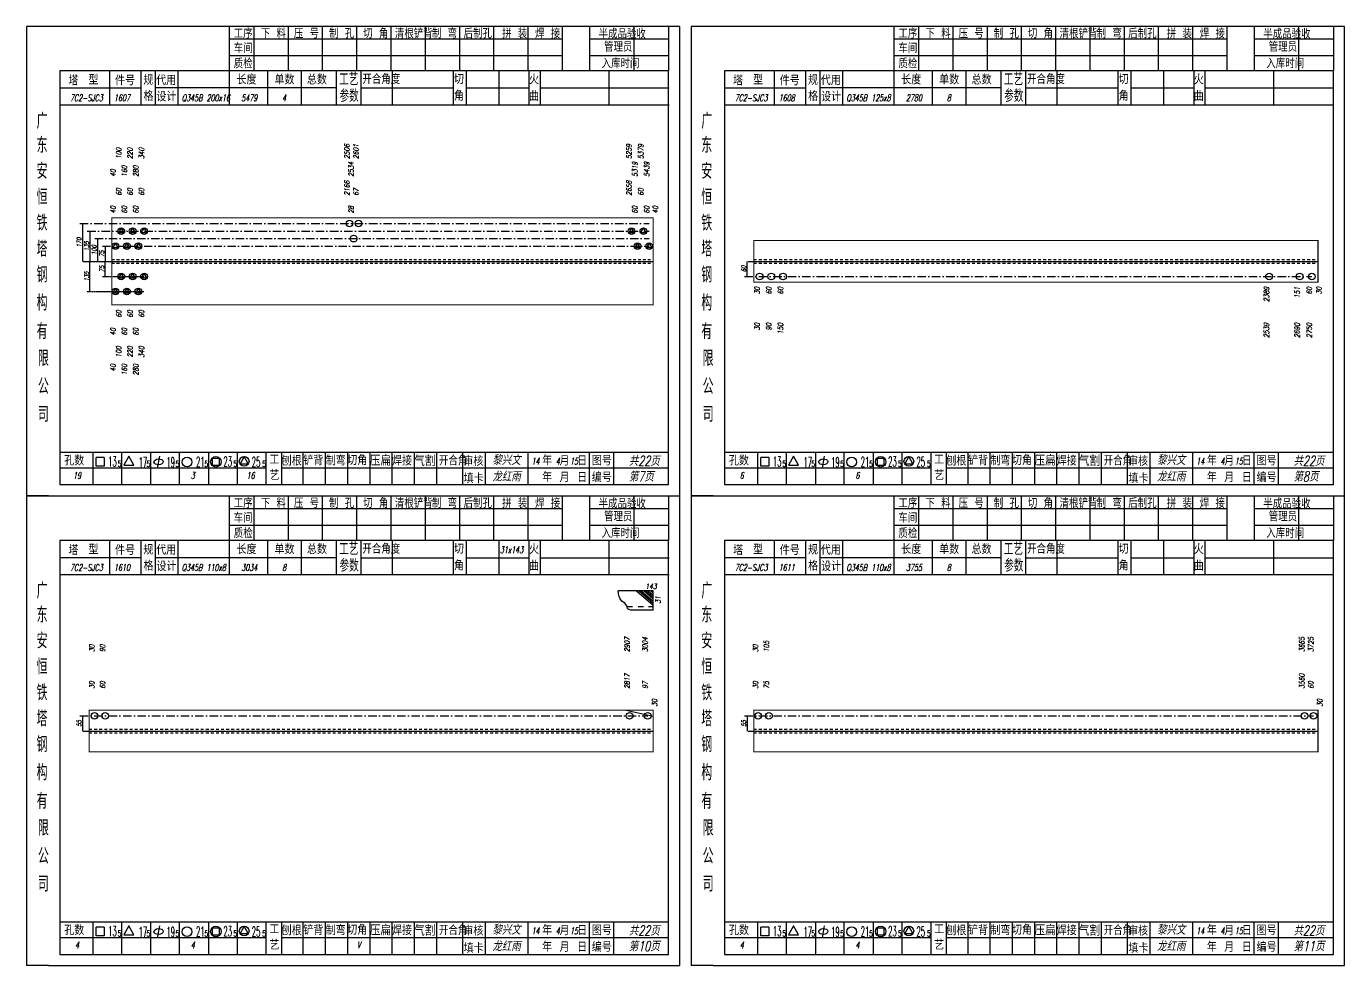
# Model space of a CAD drawing. Header units: millimetres. Extents: x -1378 to 644, y -1773 to 1979.
# Drawn here: x 51 to 644, y 1135 to 1557 of the extents above; entities that cross this region are included whole.
import ezdxf
from ezdxf.enums import TextEntityAlignment as Align

# ---------------------------------------------------------------- set-up
doc = ezdxf.new("R2010")
doc.units = ezdxf.units.MM
doc.linetypes.add('LPY8', pattern=[0.009, 0.005, -0.004])
doc.linetypes.add('LPY9', pattern=[0.025, 0.015, -0.005, 0, -0.005])
for name, color, linetype in [('1', 7, 'Continuous'), ('2', 7, 'Continuous'), ('21', 7, 'Continuous')]:
    doc.layers.add(name, color=color, linetype=linetype)
doc.styles.add('hz', font='txt.shx', dxfattribs={"width": 0.7, "oblique": 12, "bigfont": 'hztxt.shx'})

# ---------------------------------------------------------------- blocks, each defined once
blk = doc.blocks.new('xytfsc')
at = {"color": 243}
for p, q in [((-0.0818, 0.17567), (-0.0818, -0.0355)), ((0.212, 0.17567), (-0.0818, 0.17567)), ((0.00934, 0.17567), (0.00934, 0.15571)), ((0.02044, 0.17567), (0.02044, 0.15571)), ((0.03584, 0.17567), (0.03584, 0.15571)), ((0.05124, 0.17567), (0.05124, 0.15571)), ((0.06664, 0.17567), (0.06664, 0.15571)), ((0.08204, 0.17567), (0.08204, 0.15571)), ((0.09744, 0.17567), (0.09744, 0.15571)), ((0.11284, 0.17567), (0.11284, 0.15571)), ((0.12824, 0.17567), (0.12824, 0.15571)), ((0.14364, 0.17567), (0.14364, 0.15571)), ((0.15904, 0.17567), (0.15904, 0.15571)), ((0.15904, 0.17567), (0.15904, 0.15571)), ((0.17139, 0.17567), (0.17139, 0.1557)), ((0.19125, 0.17567), (0.19125, 0.1557)), ((0.20692, 0.17567), (0.20692, 0.1557)), ((0.212, 0.1457), (0.212, 0.17567)), ((0.15904, 0.16991), (0.00934, 0.16991)), ((0.20692, 0.16991), (0.17139, 0.16991)), ((0.15904, 0.16238), (0.00934, 0.16238)), ((0.20692, 0.16238), (0.17139, 0.16238)), ((-0.0667, 0.1557), (-0.0667, -0.03042)), ((0.20692, 0.1557), (-0.0667, 0.1557)), ((-0.04446, 0.15571), (-0.04446, 0.14021)), ((-0.01376, 0.15577), (-0.01376, 0.14027)), ((0.00934, 0.15571), (0.00934, 0.14021)), ((0.02657, 0.1558), (0.02657, 0.1403)), ((0.0417, 0.1558), (0.0417, 0.1403)), ((0.05749, 0.1557), (0.05749, 0.1402)), ((0.06861, 0.1557), (0.06861, 0.1402)), ((0.08265, 0.1557), (0.08265, 0.1402)), ((0.1101, 0.1557), (0.1101, 0.1402)), ((0.11589, 0.1557), (0.11589, 0.1402)), ((0.13059, 0.1557), (0.13059, 0.1402)), ((0.14414, 0.1557), (0.14414, 0.1402)), ((0.14915, 0.1557), (0.14915, 0.1402)), ((0.18007, 0.1557), (0.18007, 0.1402)), ((0.20692, -0.03042), (0.20692, 0.1557)), ((-0.03023, 0.14789), (-0.0667, 0.14789)), ((0.05749, 0.14795), (-0.02369, 0.14795)), ((0.06861, 0.14795), (0.1101, 0.14795)), ((0.11589, 0.14795), (0.14414, 0.14795)), ((0.14915, 0.14795), (0.2071, 0.14795)), ((0.212, -0.0355), (0.212, 0.1457)), ((0.2071, 0.1402), (-0.0667, 0.1402)), ((-0.0667, -0.0158), (0.20692, -0.0158)), ((-0.05193, -0.0158), (-0.05193, -0.03042)), ((-0.03893, -0.03042), (-0.03893, -0.0158)), ((-0.03572, -0.0176), (-0.03801, -0.0217)), ((-0.03347, -0.02167), (-0.03572, -0.0176)), ((-0.02593, -0.0158), (-0.02593, -0.03042)), ((-0.02201, -0.0176), (-0.02294, -0.02301)), ((-0.01293, -0.03042), (-0.01293, -0.0158)), ((0.00007, -0.0158), (0.00007, -0.03042)), ((0.01307, -0.03028), (0.01307, -0.0158)), ((0.01611, -0.01776), (0.01429, -0.02104)), ((0.01792, -0.02102), (0.01611, -0.01776)), ((0.04269, -0.03037), (0.04269, -0.0157)), ((0.05269, -0.03037), (0.05269, -0.0157)), ((0.06269, -0.03037), (0.06269, -0.0157)), ((0.07269, -0.03037), (0.07269, -0.0157)), ((0.08269, -0.03037), (0.08269, -0.0157)), ((0.09269, -0.03037), (0.09269, -0.0157)), ((0.10269, -0.03037), (0.10269, -0.0157)), ((0.1144, -0.03054), (0.1144, -0.01587)), ((0.12461, -0.03053), (0.12461, -0.01587)), ((0.14378, -0.03042), (0.14378, -0.01576)), ((0.17132, -0.03045), (0.17132, -0.01578)), ((0.18234, -0.03043), (0.18234, -0.01576)), ((0.02607, -0.02298), (-0.0667, -0.02298)), ((-0.05048, -0.02216), (-0.05048, -0.01823)), ((-0.04687, -0.01823), (-0.05048, -0.01823)), ((-0.04687, -0.02216), (-0.05048, -0.02216)), ((-0.04687, -0.01823), (-0.04687, -0.02216)), ((-0.038, -0.02172), (-0.03348, -0.02172)), ((0.00483, -0.01861), (0.00194, -0.01861)), ((0.00194, -0.02176), (0.00194, -0.01861)), ((0.00483, -0.02176), (0.00194, -0.02176)), ((0.00483, -0.01861), (0.00483, -0.02176)), ((0.01431, -0.02109), (0.01795, -0.02108)), ((0.03294, -0.02282), (0.20692, -0.02282)), ((-0.0718, -0.0355), (-0.0818, -0.0355)), ((-0.0718, -0.0355), (0.212, -0.0355)), ((-0.0667, -0.03042), (0.20692, -0.03042))]:
    blk.add_line(p, q, dxfattribs=at)
at = {"color": 25}
for p, q in [((-0.03023, 0.14014), (-0.03023, 0.15564)), ((-0.0237, 0.14025), (-0.0237, 0.15575)), ((0.02607, -0.03028), (0.02607, -0.01568)), ((0.03298, -0.03049), (0.03298, -0.01589))]:
    blk.add_line(p, q, dxfattribs=at)
at = {"color": 243}
for centre, radius in [((0.00341, -0.02014), 0.00237), ((0.0161, -0.01993), 0.00218), ((-0.00958, -0.02025), 0.00218)]:
    blk.add_circle(centre, radius, dxfattribs=at)
blk.add_ellipse((-0.02237, -0.02016), major_axis=(-0.00206, -0.00014), ratio=0.631198, dxfattribs=at)
at = {"color": 243, "style": 'hz'}
for s, height, width, p in [('工序', 0.0045, 0.7, (0.01141, 0.17026)), ('下 料', 0.0045, 0.7, (0.0236, 0.17026)), ('压 号', 0.0045, 0.7, (0.03845, 0.17026)), ('制 孔', 0.0045, 0.7, (0.05426, 0.17026)), ('切 角', 0.0045, 0.7, (0.0696, 0.17026)), ('清根铲背 ', 0.0045, 0.7, (0.08385, 0.17026)), (' 制 弯', 0.0045, 0.7, (0.09772, 0.17026)), (' 后制孔', 0.0045, 0.7, (0.11191, 0.17026)), ('拼 装', 0.0045, 0.7, (0.13207, 0.17026)), (' 焊 接', 0.0045, 0.7, (0.14407, 0.17026)), ('半成品验收', 0.0045, 0.7, (0.17541, 0.17009)), ('车间', 0.0045, 0.7, (0.01141, 0.16365)), ('管理员', 0.0045, 0.7, (0.17787, 0.16428)), ('质检', 0.0045, 0.7, (0.01141, 0.15676)), ('入库时间', 0.0045, 0.7, (0.17677, 0.15681)), ('工艺', 0.0056, 0.7, (0.0588, 0.14906)), ('开合角度', 0.0045, 0.7, (0.06923, 0.14974)), ('参数', 0.0056, 0.7, (0.05897, 0.14164)), ('广', 0.007, 0.7, (-0.0772, 0.1296)), ('东', 0.007, 0.7, (-0.0772, 0.11874)), ('安', 0.007, 0.7, (-0.0772, 0.10709)), ('恒', 0.007, 0.7, (-0.0772, 0.09543)), ('铁', 0.007, 0.7, (-0.0772, 0.08376)), ('塔', 0.007, 0.7, (-0.0772, 0.07209)), ('钢', 0.007, 0.7, (-0.0772, 0.06049)), ('构', 0.007, 0.7, (-0.0772, 0.04788)), ('有', 0.007, 0.7, (-0.0772, 0.035)), ('限', 0.007, 0.7, (-0.07659, 0.02293)), ('公', 0.007, 0.7, (-0.07659, 0.01032)), ('司', 0.007, 0.7, (-0.07659, -0.00223)), ('13', 0.0045, 0.5, (-0.04503, -0.02227)), ('开合角', 0.0045, 0.7, (0.10368, -0.02179)), ('5', 0.00269, 0.6, (-0.04077, -0.02242)), ('17', 0.0045, 0.5, (-0.0313, -0.02254)), ('5', 0.00269, 0.6, (-0.02777, -0.02242)), ('19', 0.0045, 0.5, (-0.01885, -0.0226)), ('5', 0.00269, 0.6, (-0.01477, -0.02242)), ('21', 0.0045, 0.5, (-0.00553, -0.02238)), ('5', 0.00269, 0.6, (-0.00177, -0.02242)), ('23', 0.0045, 0.5, (0.00679, -0.02228)), ('5', 0.00269, 0.6, (0.01123, -0.02242)), ('25', 0.0045, 0.5, (0.01952, -0.02242)), ('5', 0.00269, 0.6, (0.02423, -0.02242))]:
    blk.add_text(s, height=height, dxfattribs=dict(at, width=width)).set_placement(p)
for s, height, p in [('塔', 0.0045, (-0.06291, 0.14913)), ('型', 0.0045, (-0.0539, 0.14943)), ('单数', 0.0045, (0.02972, 0.14955)), ('总数', 0.0045, (0.04431, 0.14954)), ('孔数', 0.0045, (-0.06478, -0.02179)), ('压扁', 0.0048, (0.07253, -0.02192)), ('气割', 0.0048, (0.09248, -0.0221)), ('图号', 0.0045, (0.1724, -0.0218)), ('编号', 0.0045, (0.1724, -0.0293))]:
    blk.add_text(s, height=height, dxfattribs=at).set_placement(p)
at = {"color": 25, "style": 'hz'}
for s, p in [('件号', (-0.04194, 0.14917)), ('规', (-0.02923, 0.14934)), ('代用', (-0.02348, 0.14927)), ('长度', (0.01268, 0.14955)), ('切', (0.11039, 0.14973)), ('火', (0.14418, 0.14957)), ('格', (-0.02915, 0.14213)), ('设计', (-0.02335, 0.14189)), ('角', (0.11039, 0.14223)), ('曲', (0.14418, 0.14207)), ('工', (0.02741, -0.02128)), ('刨根', (0.03296, -0.02187)), ('铲背', (0.04269, -0.02169)), ('制弯', (0.05274, -0.02179)), ('切角', (0.06243, -0.02161)), ('焊接', (0.08256, -0.02181)), ('审核', (0.11462, -0.022)), ('年', (0.15005, -0.0217)), ('月', (0.15785, -0.02184)), ('日', (0.16576, -0.02182)), ('艺', (0.02749, -0.02838)), ('填卡', (0.1148, -0.02977)), ('年', (0.15005, -0.02918)), ('月', (0.15785, -0.02932)), ('日', (0.16576, -0.0293))]:
    blk.add_text(s, height=0.0045, dxfattribs=at).set_placement(p)
blk = doc.blocks.new('li8')
at = {"layer": '21', "color": 7, "linetype": 'LPY8'}
blk.add_line((0, 0), (1, 0), dxfattribs=at)
blk = doc.blocks.new('do')
at = {"color": 211}
for p, q in [((-0.72, -0.41), (0, 0.83)), ((0, 0.83), (0.72, -0.41)), ((-0.72, -0.41), (0.72, -0.41))]:
    blk.add_line(p, q, dxfattribs=at)
blk.add_circle((0, 0), 1, dxfattribs=at)
blk = doc.blocks.new('co')
at = {"color": 211}
blk.add_circle((0, 0), 1, dxfattribs=at)
blk = doc.blocks.new('li9')
at = {"layer": '21', "color": 210, "linetype": 'LPY9'}
blk.add_line((0, 0), (1, 0), dxfattribs=at)
blk = doc.blocks.new('ysw')
at = {"color": 243}
for p, q in [((0.00001, 0.0097), (-0.01749, 0.0097)), ((0.00001, -0.00001), (0.00001, 0.0097)), ((-0.01041, 0.00164), (-0.01311, 0.00164)), ((0, 0), (-0.01126, 0)), ((-0.00489, 0.00164), (-0.00759, 0.00164)), ((0, 0.00165), (-0.00235, 0.00165))]:
    blk.add_line(p, q, dxfattribs=at)
at = {"color": 1}
for p, q in [((-0.00832, 0.0097), (-0.00001, 0.00249)), ((-0.00709, 0.00969), (0.00001, 0.00348)), ((-0.00598, 0.00969), (0.00001, 0.0045)), ((-0.00475, 0.00969), (0.00001, 0.00554)), ((-0.00365, 0.00969), (0.00001, 0.00653)), ((-0.00246, 0.00969), (0.00001, 0.00757)), ((-0.00127, 0.00969), (0.00001, 0.00859))]:
    blk.add_line(p, q, dxfattribs=at)
at = {"color": 243}
blk.add_open_spline([(-0.01126, 0), (-0.01192, 0.00022), (-0.01303, 0.0006), (-0.01315, 0.00304), (-0.01677, 0.00465), (-0.01723, 0.00777), (-0.01749, 0.0097)], degree=3, knots=[0, 0, 0, 0, 0.0026033, 0.00435104, 0.0090985, 0.01666132, 0.01666132, 0.01666132, 0.01666132], dxfattribs=at)

msp = doc.modelspace()

# ---------------------------------------------------------------- linework, layer by layer
at = {"layer": '2', "color": 7}
for p, q in [((76.6653, 1468.3526), (76.6653, 1451.3526)), ((80.0653, 1464.9526), (80.0653, 1451.3526)), ((83.4653, 1461.5526), (83.4653, 1451.3526)), ((86.8653, 1458.1526), (86.8653, 1451.3526)), ((77.0653, 1451.3526), (149.8653, 1451.3526)), ((77.0653, 1451.3526), (149.8653, 1451.3526)), ((80.0653, 1437.7526), (80.0653, 1451.3526)), ((86.8653, 1444.5526), (86.8653, 1451.3526)), ((89.8653, 1451.3526), (333.2653, 1451.3526)), ((375.4653, 1444.5526), (375.4653, 1451.3526)), ((375.8653, 1451.3526), (438.4653, 1451.3526)), ((378.4653, 1451.3526), (632.0653, 1451.3526)), ((76.6653, 1246.9526), (76.6653, 1240.1526)), ((321.0453, 1249.5526), (333.2653, 1246.9036)), ((375.4653, 1246.9526), (375.4653, 1240.1526)), ((77.0653, 1240.1526), (139.6653, 1240.1526)), ((79.6653, 1240.1526), (333.2653, 1240.1526)), ((375.8653, 1240.1526), (438.4653, 1240.1526)), ((378.4653, 1240.1526), (632.0653, 1240.1526))]:
    msp.add_line(p, q, dxfattribs=at)
at = {"layer": '2', "color": 7, "const_width": 0.5}
for points in [[(89.8653, 1470.9526), (333.2653, 1470.9526), (333.2653, 1431.7526), (89.8653, 1431.7526)], [(378.4653, 1460.7526), (632.0653, 1460.7526), (632.0653, 1441.9526), (378.4653, 1441.9526)], [(79.6653, 1249.5526), (333.2653, 1249.5526), (333.2653, 1230.7526), (79.6653, 1230.7526)], [(378.4653, 1249.5526), (632.0653, 1249.5526), (632.0653, 1230.7526), (378.4653, 1230.7526)]]:
    msp.add_lwpolyline(points, close=True, dxfattribs=at)

# ---------------------------------------------------------------- block references
at = {"layer": '1', "color": 7}
for name, p, xscale, yscale, zscale in [('xytfsc', (133.2653, 1381.3526), 1000, 1000, 1000), ('xytfsc', (432.0653, 1381.3526), 1000, 1000, 1000), ('co', (196.7391, 1468.3526), 1.5, 1.5, 1.5), ('co', (200.7906, 1468.3526), 1.5, 1.5, 1.5), ('li9', (75.4653, 1468.3526), 256.023033400256, 256.023033400256, 256.023033400256), ('li9', (78.8653, 1464.9526), 252.623033400256, 252.623033400256, 252.623033400256), ('do', (94.13, 1464.9526), 1.5, 1.5, 1.5), ('do', (99.2476, 1464.9526), 1.5, 1.5, 1.5), ('do', (104.3653, 1464.9526), 1.5, 1.5, 1.5), ('do', (323.4919, 1464.9526), 1.5, 1.5, 1.5), ('do', (328.8228, 1464.9526), 1.5, 1.5, 1.5), ('li9', (82.2653, 1461.5526), 249.223033400256, 249.223033400256, 249.223033400256), ('li9', (85.6653, 1458.1526), 245.823033400256, 245.823033400256, 245.823033400256), ('do', (91.5712, 1458.1526), 1.5, 1.5, 1.5), ('do', (96.6888, 1458.1526), 1.5, 1.5, 1.5), ('do', (101.8065, 1458.1526), 1.5, 1.5, 1.5), ('co', (198.5891, 1461.5526), 1.5, 1.5, 1.5), ('do', (326.1574, 1458.1526), 1.5, 1.5, 1.5), ('do', (331.4883, 1458.1526), 1.5, 1.5, 1.5), ('do', (94.13, 1444.5526), 1.5, 1.5, 1.5), ('do', (99.2476, 1444.5526), 1.5, 1.5, 1.5), ('do', (104.3653, 1444.5526), 1.5, 1.5, 1.5), ('co', (381.0925, 1444.5526), 1.5, 1.5, 1.5), ('co', (386.3469, 1444.5526), 1.5, 1.5, 1.5), ('co', (391.6014, 1444.5526), 1.5, 1.5, 1.5), ('co', (610.0805, 1444.5526), 1.5, 1.5, 1.5), ('co', (623.8552, 1444.5526), 1.5, 1.5, 1.5), ('co', (629.3286, 1444.5526), 1.5, 1.5, 1.5), ('li9', (85.6653, 1444.5526), 18.700047453915, 18.700047453915, 18.700047453915), ('li9', (374.2653, 1444.5526), 255.063309352518, 255.063309352518, 255.063309352518), ('li9', (78.8653, 1437.7526), 25.500047453915, 25.500047453915, 25.500047453915), ('do', (91.5712, 1437.7526), 1.5, 1.5, 1.5), ('do', (96.6888, 1437.7526), 1.5, 1.5, 1.5), ('do', (101.8065, 1437.7526), 1.5, 1.5, 1.5), ('xytfsc', (133.2653, 1170.1526), 1000, 1000, 1000), ('xytfsc', (432.0653, 1170.1526), 1000, 1000, 1000), ('ysw', (333.2653, 1294.4526), 900, 900, 900), ('li9', (75.4653, 1246.9526), 255.292419248517, 255.292419248517, 255.292419248517), ('co', (82.0725, 1246.9526), 1.5, 1.5, 1.5), ('co', (86.8871, 1246.9526), 1.5, 1.5, 1.5), ('co', (322.6498, 1246.9526), 1.5, 1.5, 1.5), ('co', (330.7577, 1246.9526), 1.5, 1.5, 1.5), ('li9', (374.2653, 1246.9526), 255.773901464714, 255.773901464714, 255.773901464714), ('co', (380.4103, 1246.9526), 1.5, 1.5, 1.5), ('co', (385.273, 1246.9526), 1.5, 1.5, 1.5), ('co', (625.987, 1246.9526), 1.5, 1.5, 1.5), ('co', (630.0392, 1246.9526), 1.5, 1.5, 1.5)]:
    msp.add_blockref(name, p, dxfattribs=dict(at, xscale=xscale, yscale=yscale, zscale=zscale))
at = {"layer": '2', "color": 7}
for p, xscale, yscale, zscale in [((89.8653, 1452.1526), 243.4, 243.4, 243.4), ((378.4653, 1452.1526), 253.6, 253.6, 253.6), ((89.8653, 1450.5526), 243.4, 243.4, 243.4), ((378.4653, 1450.5526), 253.6, 253.6, 253.6), ((79.6653, 1240.9526), 253.6, 253.6, 253.6), ((79.6653, 1239.3526), 253.6, 253.6, 253.6), ((378.4653, 1240.9526), 253.6, 253.6, 253.6), ((378.4653, 1239.3526), 253.6, 253.6, 253.6)]:
    msp.add_blockref('li8', p, dxfattribs=dict(at, xscale=xscale, yscale=yscale, zscale=zscale))

# ---------------------------------------------------------------- texts
at = {"layer": '1', "color": 7, "style": 'hz', "oblique": 12, "width": 0.7}
for s, height, p in [('7C2-SJC3', 3, (78.4653, 1523.3526)), ('1607', 3, (94.4653, 1523.3526)), ('Q345B 200x16', 3, (132.1653, 1523.3526)), ('5479', 3, (151.6653, 1523.3526)), ('4', 3, (167.3653, 1523.3526)), ('7C2-SJC3', 3, (377.2653, 1523.3526)), ('1608', 3, (393.2653, 1523.3526)), ('Q345B 125x8 ', 3, (430.9653, 1523.3526)), ('2780', 3, (450.4653, 1523.3526)), ('8', 3, (466.1653, 1523.3526)), ('黎兴文', 4.5, (267.2653, 1359.7526)), ('黎兴文', 4.5, (566.0653, 1359.7526)), ('龙红雨', 4.5, (267.2653, 1352.3526)), ('14', 3, (280.3653, 1359.9526)), ('4', 3, (290.3653, 1359.9526)), ('15', 3, (297.6653, 1359.9526)), ('龙红雨', 4.5, (566.0653, 1352.3526)), ('14', 3, (579.1653, 1359.9526)), ('4', 3, (589.1653, 1359.9526)), ('15', 3, (596.4653, 1359.9526)), ('19', 3, (74.2653, 1353.5526)), ('3', 3, (126.2653, 1353.5526)), ('16', 3, (152.2653, 1353.5526)), ('6', 3, (373.0653, 1353.5526)), ('6', 3, (425.0653, 1353.5526)), ('31x143', 3, (269.5653, 1320.1526)), ('7C2-SJC3', 3, (78.4653, 1312.1526)), ('1610', 3, (94.4653, 1312.1526)), ('Q345B 110x8 ', 3, (132.1653, 1312.1526)), ('3034', 3, (151.6653, 1312.1526)), ('8', 3, (167.3653, 1312.1526)), ('7C2-SJC3', 3, (377.2653, 1312.1526)), ('1611', 3, (393.2653, 1312.1526)), ('Q345B 110x8 ', 3, (430.9653, 1312.1526)), ('3755', 3, (450.4653, 1312.1526)), ('8', 3, (466.1653, 1312.1526)), ('黎兴文', 4.5, (267.2653, 1148.5526)), ('14', 3, (280.3653, 1148.7526)), ('4', 3, (290.3653, 1148.7526)), ('15', 3, (297.6653, 1148.7526)), ('黎兴文', 4.5, (566.0653, 1148.5526)), ('14', 3, (579.1653, 1148.7526)), ('4', 3, (589.1653, 1148.7526)), ('15', 3, (596.4653, 1148.7526)), ('4', 3, (74.2653, 1142.3526)), ('4', 3, (126.2653, 1142.3526)), ('V', 3, (200.9653, 1142.4526)), ('龙红雨', 4.5, (267.2653, 1141.1526)), ('4', 3, (373.0653, 1142.3526)), ('4', 3, (425.0653, 1142.3526)), ('龙红雨', 4.5, (566.0653, 1141.1526))]:
    msp.add_text(s, height=height, dxfattribs=at).set_placement(p, align=Align.CENTER)
for s, p in [('100', (94.13, 1497.3526)), ('220', (99.2476, 1497.3526)), ('340', (104.3653, 1497.3526)), ('2506', (196.7391, 1497.3526)), ('2601', (200.7906, 1497.3526)), ('5259', (323.4919, 1497.3526)), ('5379', (328.8228, 1497.3526)), ('160', (96.6888, 1489.3526)), ('280', (101.8065, 1489.3526)), ('2534', (198.5891, 1489.3526)), ('5319', (326.1574, 1489.3526)), ('5439', (331.4883, 1489.3526)), ('40', (91.5712, 1489.3526)), ('60', (94.13, 1480.8526)), ('60', (99.2476, 1480.8526)), ('60', (104.3653, 1480.8526)), ('2166', (196.7391, 1480.8526)), ('67', (200.7906, 1480.8526)), ('2658', (323.4919, 1480.8526)), ('60', (328.8228, 1480.8526)), ('40', (91.5712, 1472.8526)), ('60', (96.6888, 1472.8526)), ('60', (101.8065, 1472.8526)), ('28', (198.5891, 1472.8526)), ('60', (326.1574, 1472.8526)), ('60', (331.4883, 1472.8526)), ('40', (335.3768, 1472.8526)), ('31', (336.5653, 1297.4526)), ('2907', (322.6498, 1275.6526)), ('3004', (330.7577, 1275.6526)), ('3665', (625.987, 1275.6526)), ('3725', (630.0392, 1275.6526)), ('30', (82.0725, 1275.6526)), ('90', (86.8871, 1275.6526)), ('30', (380.4103, 1275.6526)), ('105', (385.273, 1275.6526)), ('2817', (322.6498, 1259.1526)), ('3560', (625.987, 1259.1526)), ('30', (82.0725, 1259.1526)), ('60', (86.8871, 1259.1526)), ('97', (330.7577, 1259.1526)), ('30', (380.4103, 1259.1526)), ('75', (385.273, 1259.1526)), ('60', (630.0392, 1259.1526)), ('30', (335.0115, 1251.1526)), ('30', (634.0522, 1251.1526))]:
    msp.add_text(s, height=2.3, rotation=90, dxfattribs=at).set_placement(p)
for s, p in [('30', (381.0925, 1439.8526)), ('60', (386.3469, 1439.8526)), ('60', (391.6014, 1439.8526)), ('2389', (610.0805, 1439.8526)), ('151', (623.8552, 1439.8526)), ('60', (629.3286, 1439.8526)), ('30', (633.6969, 1439.8526)), ('60', (94.13, 1429.3526)), ('60', (99.2476, 1429.3526)), ('60', (104.3653, 1429.3526)), ('30', (381.0925, 1423.6526)), ('90', (386.3469, 1423.6526)), ('150', (391.6014, 1423.6526)), ('2539', (610.0805, 1423.6526)), ('2690', (623.8552, 1423.6526)), ('2750', (629.3286, 1423.6526)), ('40', (91.5712, 1421.3526)), ('60', (96.6888, 1421.3526)), ('60', (101.8065, 1421.3526)), ('100', (94.13, 1413.1526)), ('220', (99.2476, 1413.1526)), ('340', (104.3653, 1413.1526)), ('40', (91.5712, 1405.1526)), ('160', (96.6888, 1405.1526)), ('280', (101.8065, 1405.1526))]:
    msp.add_text(s, height=2.3, rotation=90, dxfattribs=at).set_placement(p, align=Align.RIGHT)
for s, height, p in [('共22页', 4.5, (322.2653, 1359.3526)), ('共22页', 4.5, (621.0653, 1359.3526)), ('第7页', 4.5, (322.2653, 1352.3526)), ('第8页', 4.5, (621.0653, 1352.3526)), ('143', 2.3, (329.7653, 1304.0526)), ('共22页', 4.5, (322.2653, 1148.1526)), ('共22页', 4.5, (621.0653, 1148.1526)), ('第10页', 4.5, (322.2653, 1141.1526)), ('第11页', 4.5, (621.0653, 1141.1526))]:
    msp.add_text(s, height=height, dxfattribs=at).set_placement(p)
at = {"layer": '2', "color": 7, "style": 'hz', "oblique": 12, "width": 0.7}
for s, p in [('170', (76.1653, 1459.8526)), ('135', (79.5653, 1458.1526)), ('100', (82.9653, 1456.4526)), ('75', (86.3653, 1454.7526)), ('135', (79.5653, 1444.5526)), ('75', (86.3653, 1447.9526)), ('60', (374.9653, 1447.9526)), ('55', (76.1653, 1243.5526)), ('55', (374.9653, 1243.5526))]:
    msp.add_text(s, height=2, rotation=90, dxfattribs=at).set_placement(p, align=Align.CENTER)

doc.saveas('drawing.dxf')
